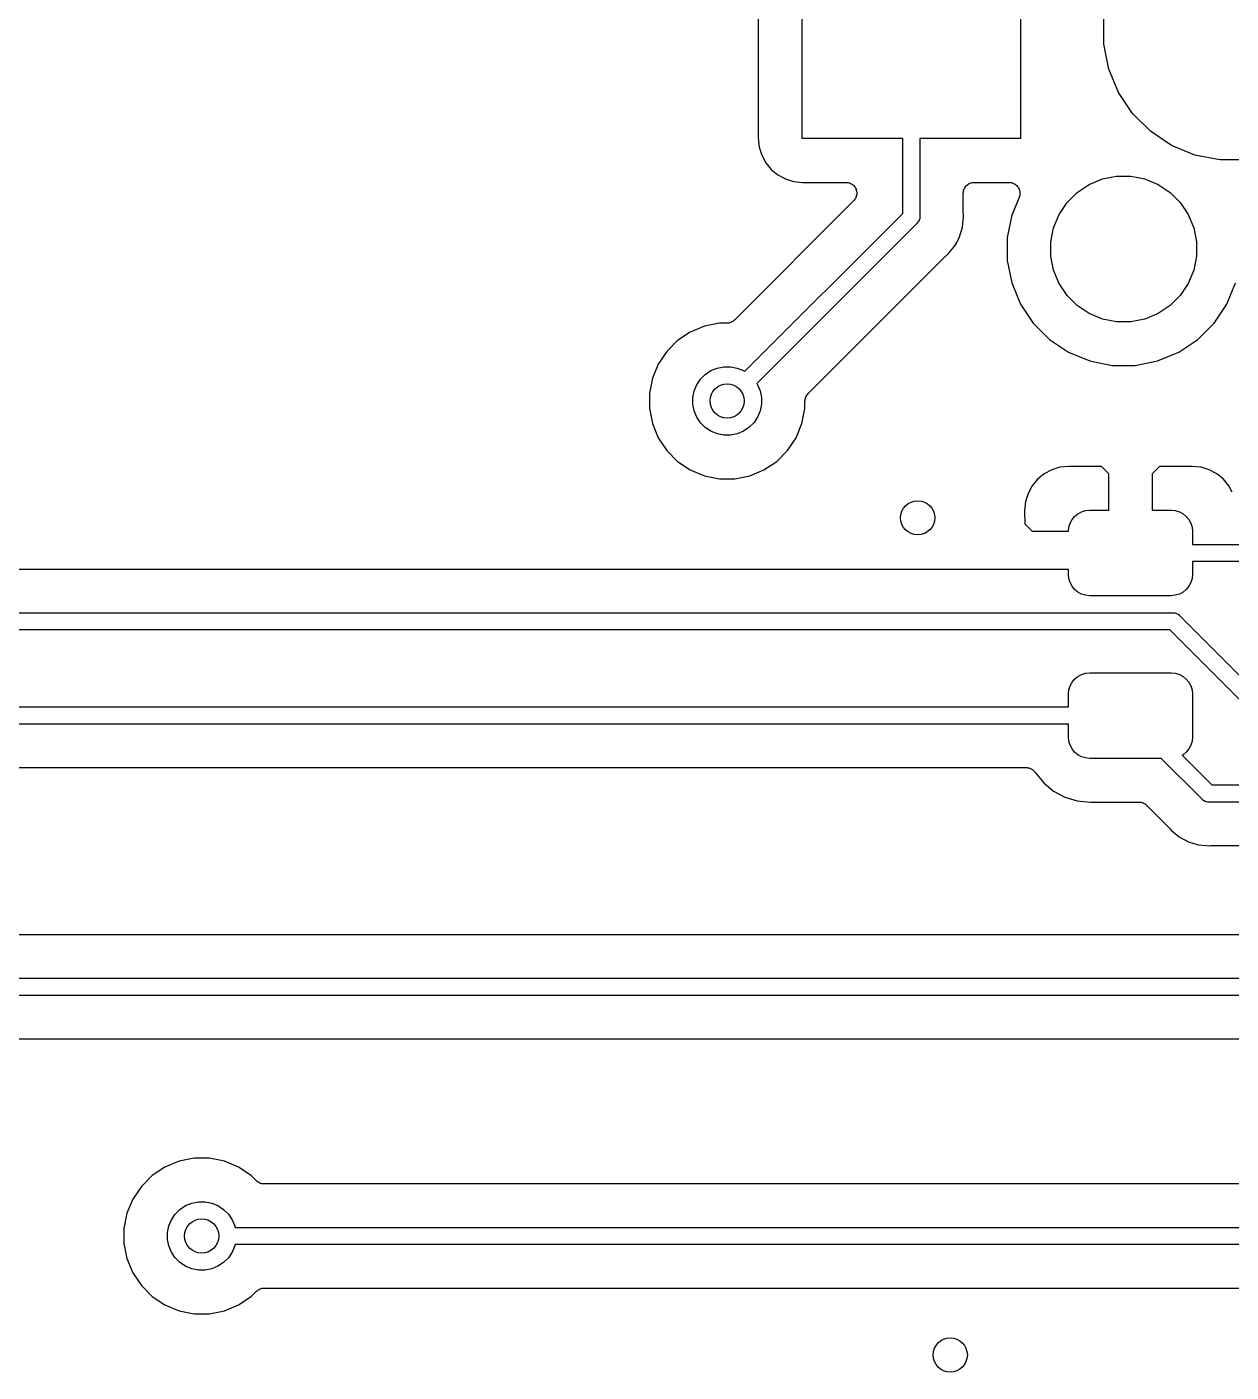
# Model space of a CAD drawing. Extents: x 2.15 to 10.02, y -5.18 to -1.32.
# Drawn here: x 7.622 to 8.176, y -3.365 to -2.747 of the extents above; entities that cross this region are included whole.
import ezdxf

# ---------------------------------------------------------------- set-up
doc = ezdxf.new("R2010")
doc.units = 0
doc.header["$MEASUREMENT"] = 0
doc.layers.add('BLACK', color=7, linetype='CONTINUOUS')

msp = doc.modelspace()

# ---------------------------------------------------------------- linework, layer by layer
at = {"layer": 'BLACK', "linetype": 'CONTINUOUS'}
for p, q in [((7.95823, -2.69985), (7.95823, -2.79779)), ((7.97835, -2.79803), (7.97835, -2.69961)), ((8.07874, -2.69961), (8.07874, -2.79803)), ((8.11713, -2.75464), (8.11713, -2.743)), ((8.1194, -2.76604), (8.11713, -2.75464)), ((8.12385, -2.77679), (8.1194, -2.76604)), ((8.13031, -2.78646), (8.12385, -2.77679)), ((8.13854, -2.79469), (8.13031, -2.78646)), ((8.14821, -2.80115), (8.13854, -2.79469)), ((7.95823, -2.79779), (7.95864, -2.80195)), ((7.95864, -2.80195), (7.95978, -2.80572)), ((8.02461, -2.79803), (7.97835, -2.79803)), ((8.02461, -2.83242), (8.02461, -2.79803)), ((8.07874, -2.79803), (8.03248, -2.79803)), ((8.03248, -2.79803), (8.03248, -2.83386)), ((8.15896, -2.8056), (8.14821, -2.80115)), ((7.95978, -2.80572), (7.96164, -2.8092)), ((8.17036, -2.80787), (8.15896, -2.8056)), ((8.182, -2.80787), (8.17036, -2.80787)), ((7.96164, -2.8092), (7.96414, -2.81224)), ((7.96414, -2.81224), (7.96718, -2.81474)), ((7.96718, -2.81474), (7.97066, -2.8166)), ((7.97066, -2.8166), (7.97443, -2.81774)), ((7.97443, -2.81774), (7.97859, -2.81815)), ((7.97859, -2.81815), (7.99852, -2.81815)), ((7.99852, -2.81815), (7.99857, -2.81815)), ((7.99857, -2.81815), (7.99858, -2.81815)), ((7.99858, -2.81815), (7.99858, -2.81815)), ((7.99858, -2.81815), (7.99859, -2.81815)), ((7.99859, -2.81815), (7.99907, -2.81821)), ((7.99907, -2.81821), (7.99955, -2.81826)), ((7.99955, -2.81826), (7.99955, -2.81826)), ((7.99955, -2.81826), (7.99956, -2.81826)), ((7.99956, -2.81826), (8.00002, -2.81841)), ((8.00002, -2.81841), (8.00048, -2.81855)), ((8.00048, -2.81855), (8.00048, -2.81855)), ((8.00048, -2.81855), (8.00049, -2.81856)), ((8.00049, -2.81856), (8.00092, -2.81879)), ((8.00092, -2.81879), (8.00133, -2.81902)), ((8.00133, -2.81902), (8.00134, -2.81902)), ((8.00134, -2.81902), (8.00135, -2.81903)), ((8.00135, -2.81903), (8.00172, -2.81934)), ((8.00172, -2.81934), (8.00208, -2.81964)), ((8.00208, -2.81964), (8.00209, -2.81965)), ((8.00209, -2.81965), (8.0021, -2.81965)), ((8.0021, -2.81965), (8.0024, -2.82003)), ((8.0024, -2.82003), (8.0027, -2.8204)), ((8.0027, -2.8204), (8.0027, -2.82041)), ((8.0027, -2.82041), (8.00271, -2.82041)), ((8.00271, -2.82041), (8.00293, -2.82084)), ((8.00293, -2.82084), (8.00315, -2.82126)), ((8.05273, -2.82166), (8.05287, -2.82121)), ((8.05287, -2.82121), (8.05288, -2.8212)), ((8.05288, -2.82118), (8.05311, -2.82077)), ((8.05288, -2.8212), (8.05288, -2.82118)), ((8.05311, -2.82077), (8.05334, -2.82036)), ((8.05334, -2.82036), (8.05335, -2.82034)), ((8.05335, -2.82033), (8.05366, -2.81997)), ((8.05335, -2.82034), (8.05335, -2.82033)), ((8.05366, -2.81997), (8.05396, -2.8196)), ((8.05396, -2.8196), (8.05397, -2.81959)), ((8.05397, -2.81959), (8.05398, -2.81958)), ((8.05398, -2.81958), (8.05435, -2.81929)), ((8.05435, -2.81929), (8.05471, -2.81899)), ((8.05471, -2.81899), (8.05473, -2.81898)), ((8.05473, -2.81898), (8.05474, -2.81897)), ((8.05474, -2.81897), (8.05516, -2.81875)), ((8.05516, -2.81875), (8.05557, -2.81853)), ((8.05557, -2.81853), (8.05559, -2.81852)), ((8.05559, -2.81852), (8.05561, -2.81852)), ((8.05561, -2.81852), (8.05606, -2.81838)), ((8.05606, -2.81838), (8.05651, -2.81825)), ((8.05651, -2.81825), (8.05653, -2.81825)), ((8.05653, -2.81825), (8.05654, -2.81824)), ((8.05654, -2.81824), (8.05701, -2.8182)), ((8.05701, -2.8182), (8.05748, -2.81815)), ((8.05748, -2.81815), (8.07349, -2.81815)), ((8.07349, -2.81815), (8.07354, -2.81815)), ((8.07354, -2.81815), (8.07354, -2.81815)), ((8.07354, -2.81815), (8.07354, -2.81815)), ((8.07354, -2.81815), (8.07356, -2.81815)), ((8.07356, -2.81815), (8.07404, -2.81821)), ((8.07404, -2.81821), (8.07451, -2.81826)), ((8.07451, -2.81826), (8.07452, -2.81826)), ((8.07452, -2.81826), (8.07453, -2.81826)), ((8.07453, -2.81826), (8.07498, -2.81841)), ((8.07498, -2.81841), (8.07544, -2.81855)), ((8.07544, -2.81855), (8.07545, -2.81855)), ((8.07545, -2.81855), (8.07546, -2.81856)), ((8.07546, -2.81856), (8.07588, -2.81878)), ((8.07588, -2.81878), (8.0763, -2.81901)), ((8.0763, -2.81901), (8.07631, -2.81902)), ((8.07631, -2.81902), (8.07632, -2.81903)), ((8.07632, -2.81903), (8.07668, -2.81933)), ((8.07668, -2.81933), (8.07705, -2.81964)), ((8.07705, -2.81964), (8.07705, -2.81965)), ((8.07705, -2.81965), (8.07706, -2.81965)), ((8.07706, -2.81965), (8.07736, -2.82002)), ((8.07736, -2.82002), (8.07766, -2.82039)), ((8.07766, -2.82039), (8.07767, -2.8204)), ((8.07767, -2.8204), (8.07768, -2.82041)), ((8.07768, -2.82041), (8.0779, -2.82084)), ((8.0779, -2.82084), (8.07812, -2.82126)), ((8.10483, -2.8228), (8.11031, -2.81913)), ((8.11031, -2.81913), (8.11641, -2.81661)), ((8.11641, -2.81661), (8.12288, -2.81532)), ((8.12288, -2.81532), (8.12948, -2.81532)), ((8.12948, -2.81532), (8.13595, -2.81661)), ((8.13595, -2.81661), (8.14205, -2.81913)), ((8.14205, -2.81913), (8.14754, -2.8228)), ((8.00206, -2.82669), (7.94726, -2.88149)), ((8.00236, -2.82632), (8.00206, -2.82669)), ((8.00267, -2.82595), (8.00236, -2.82632)), ((8.00268, -2.82593), (8.00267, -2.82594)), ((8.00267, -2.82594), (8.00267, -2.82595)), ((8.0029, -2.82552), (8.00268, -2.82593)), ((8.00313, -2.82509), (8.0029, -2.82552)), ((8.00314, -2.82507), (8.00313, -2.82508)), ((8.00313, -2.82508), (8.00313, -2.82509)), ((8.00328, -2.82462), (8.00314, -2.82507)), ((8.00315, -2.82126), (8.00315, -2.82127)), ((8.00315, -2.82127), (8.00316, -2.82128)), ((8.00316, -2.82128), (8.00329, -2.82173)), ((8.00342, -2.82416), (8.00328, -2.82462)), ((8.00329, -2.82173), (8.00343, -2.8222)), ((8.00347, -2.82367), (8.00342, -2.82414)), ((8.00342, -2.82414), (8.00342, -2.82415)), ((8.00342, -2.82415), (8.00342, -2.82416)), ((8.00343, -2.8222), (8.00343, -2.82221)), ((8.00343, -2.82221), (8.00343, -2.82222)), ((8.00343, -2.82222), (8.00348, -2.82269)), ((8.00352, -2.82319), (8.00347, -2.82367)), ((8.00348, -2.82269), (8.00352, -2.82317)), ((8.00352, -2.82317), (8.00352, -2.82318)), ((8.00352, -2.82318), (8.00352, -2.82319)), ((8.05248, -2.82308), (8.05253, -2.82261)), ((8.05248, -2.82312), (8.05248, -2.82308)), ((8.05248, -2.82315), (8.05248, -2.82312)), ((8.05248, -2.82312), (8.05248, -2.82312)), ((8.05248, -2.82312), (8.05248, -2.82312)), ((8.05248, -2.83263), (8.05248, -2.82315)), ((8.05253, -2.82261), (8.05258, -2.82215)), ((8.05258, -2.82215), (8.05259, -2.82213)), ((8.05259, -2.82211), (8.05273, -2.82166)), ((8.05259, -2.82213), (8.05259, -2.82211)), ((8.07811, -2.82507), (8.07474, -2.83321)), ((8.07825, -2.82461), (8.07811, -2.82507)), ((8.07812, -2.82126), (8.07812, -2.82127)), ((8.07812, -2.82127), (8.07813, -2.82128)), ((8.07813, -2.82128), (8.07826, -2.82173)), ((8.07839, -2.82416), (8.07825, -2.82461)), ((8.07826, -2.82173), (8.0784, -2.82219)), ((8.0784, -2.82413), (8.07839, -2.82414)), ((8.07839, -2.82414), (8.07839, -2.82416)), ((8.0784, -2.82219), (8.0784, -2.8222)), ((8.0784, -2.8222), (8.0784, -2.82222)), ((8.0784, -2.82222), (8.07845, -2.82269)), ((8.07844, -2.82366), (8.0784, -2.82413)), ((8.07849, -2.82319), (8.07844, -2.82366)), ((8.07845, -2.82269), (8.07849, -2.82316)), ((8.07849, -2.82316), (8.07849, -2.82317)), ((8.07849, -2.82317), (8.07849, -2.82319)), ((8.10016, -2.82746), (8.10483, -2.8228)), ((8.14754, -2.8228), (8.1522, -2.82746)), ((7.95191, -2.90512), (8.02461, -2.83242)), ((8.0525, -2.83284), (8.05248, -2.83263)), ((8.0525, -2.83305), (8.0525, -2.83284)), ((8.0525, -2.83312), (8.0525, -2.83305)), ((8.0526, -2.83406), (8.0525, -2.83312)), ((8.07474, -2.83321), (8.07268, -2.84355)), ((8.09397, -2.83905), (8.09649, -2.83295)), ((8.09649, -2.83295), (8.10016, -2.82746)), ((8.1522, -2.82746), (8.15587, -2.83295)), ((8.15587, -2.83295), (8.15839, -2.83905)), ((8.03119, -2.83698), (7.95748, -2.91069)), ((8.03134, -2.83685), (8.03119, -2.83698)), ((8.03183, -2.83625), (8.03134, -2.83685)), ((8.0322, -2.83557), (8.03183, -2.83625)), ((8.03242, -2.83483), (8.0322, -2.83556)), ((8.0322, -2.83556), (8.0322, -2.83557)), ((8.03244, -2.83466), (8.03242, -2.83483)), ((8.03248, -2.83425), (8.03244, -2.83466)), ((8.03248, -2.83386), (8.0325, -2.83406)), ((8.0325, -2.83406), (8.03248, -2.83425)), ((8.03248, -2.83425), (8.03248, -2.83425)), ((8.05077, -2.84326), (8.05213, -2.83875)), ((8.05213, -2.83875), (8.0526, -2.83406)), ((8.09268, -2.84552), (8.09397, -2.83905)), ((8.15839, -2.83905), (8.15968, -2.84552)), ((8.04854, -2.84742), (8.04943, -2.84576)), ((8.04943, -2.84576), (8.05077, -2.84326)), ((8.04943, -2.84576), (8.04943, -2.84576)), ((8.07268, -2.84355), (8.07268, -2.85409)), ((8.09268, -2.85212), (8.09268, -2.84552)), ((8.15968, -2.84552), (8.15968, -2.85212)), ((7.98111, -2.91534), (8.04446, -2.85199)), ((8.04446, -2.85199), (8.04451, -2.85194)), ((8.04451, -2.85194), (8.04468, -2.85181)), ((8.04468, -2.85181), (8.04483, -2.85166)), ((8.04483, -2.85166), (8.04555, -2.85106)), ((8.04555, -2.85106), (8.04854, -2.84742)), ((8.09397, -2.85859), (8.09268, -2.85212)), ((8.15968, -2.85212), (8.15839, -2.85859)), ((8.07268, -2.85409), (8.07474, -2.86442)), ((8.07474, -2.86442), (8.07877, -2.87416)), ((8.09649, -2.86469), (8.09397, -2.85859)), ((8.15839, -2.85859), (8.15587, -2.86469)), ((8.17359, -2.87416), (8.17763, -2.86442)), ((8.10016, -2.87017), (8.09649, -2.86469)), ((8.10483, -2.87484), (8.10016, -2.87017)), ((8.1522, -2.87017), (8.14754, -2.87484)), ((8.15587, -2.86469), (8.1522, -2.87017)), ((8.07877, -2.87416), (8.08462, -2.88292)), ((8.11031, -2.87851), (8.10483, -2.87484)), ((8.14754, -2.87484), (8.14205, -2.87851)), ((8.16774, -2.88292), (8.17359, -2.87416)), ((7.94038, -2.88295), (7.93347, -2.88433)), ((7.94372, -2.88295), (7.94038, -2.88295)), ((7.94418, -2.88291), (7.94372, -2.88295)), ((7.94464, -2.88287), (7.94418, -2.88291)), ((7.94467, -2.88286), (7.94464, -2.88287)), ((7.94469, -2.88286), (7.94467, -2.88286)), ((7.94513, -2.88273), (7.94469, -2.88286)), ((7.94558, -2.8826), (7.94513, -2.88273)), ((7.9456, -2.88258), (7.94558, -2.8826)), ((7.94563, -2.88258), (7.9456, -2.88258)), ((7.94604, -2.88236), (7.94563, -2.88258)), ((7.94645, -2.88215), (7.94604, -2.88236)), ((7.94647, -2.88213), (7.94645, -2.88215)), ((7.94649, -2.88212), (7.94647, -2.88213)), ((7.94685, -2.88183), (7.94649, -2.88212)), ((7.94721, -2.88154), (7.94685, -2.88183)), ((7.94724, -2.8815), (7.94721, -2.88154)), ((7.94725, -2.8815), (7.94724, -2.8815)), ((7.94726, -2.88149), (7.94725, -2.8815)), ((7.94725, -2.8815), (7.94725, -2.8815)), ((8.08462, -2.88292), (8.09208, -2.89038)), ((8.11641, -2.88103), (8.11031, -2.87851)), ((8.12288, -2.88232), (8.11641, -2.88103)), ((8.12948, -2.88232), (8.12288, -2.88232)), ((8.13595, -2.88103), (8.12948, -2.88232)), ((8.14205, -2.87851), (8.13595, -2.88103)), ((8.16029, -2.89038), (8.16774, -2.88292)), ((7.92696, -2.88702), (7.92111, -2.89093)), ((7.93347, -2.88433), (7.92696, -2.88702)), ((7.92111, -2.89093), (7.91613, -2.89591)), ((8.09208, -2.89038), (8.10084, -2.89623)), ((8.15152, -2.89623), (8.16029, -2.89038)), ((7.91613, -2.89591), (7.91222, -2.90177)), ((8.10084, -2.89623), (8.11058, -2.90026)), ((8.11058, -2.90026), (8.12091, -2.90232)), ((8.13145, -2.90232), (8.14179, -2.90026)), ((8.14179, -2.90026), (8.15152, -2.89623)), ((7.91222, -2.90177), (7.90952, -2.90827)), ((7.93166, -2.90866), (7.93386, -2.90647)), ((7.93386, -2.90647), (7.93644, -2.90475)), ((7.93644, -2.90475), (7.9393, -2.90356)), ((7.9393, -2.90356), (7.94235, -2.90295)), ((7.94235, -2.90295), (7.94545, -2.90295)), ((7.94545, -2.90295), (7.94849, -2.90356)), ((7.94849, -2.90356), (7.95136, -2.90475)), ((7.95136, -2.90475), (7.95191, -2.90512)), ((8.12091, -2.90232), (8.13145, -2.90232)), ((7.90952, -2.90827), (7.90815, -2.91518)), ((7.92875, -2.91411), (7.92994, -2.91124)), ((7.92994, -2.91124), (7.93166, -2.90866)), ((7.95748, -2.91069), (7.95785, -2.91124)), ((7.95785, -2.91124), (7.95904, -2.91411)), ((7.90815, -2.91518), (7.90815, -2.92222)), ((7.92815, -2.91715), (7.92875, -2.91411)), ((7.92815, -2.92025), (7.92815, -2.91715)), ((7.95904, -2.91411), (7.95964, -2.91715)), ((7.95964, -2.91715), (7.95964, -2.92025)), ((7.97964, -2.91888), (7.97965, -2.91886)), ((7.97965, -2.91886), (7.97964, -2.91886)), ((7.97964, -2.91886), (7.97965, -2.91886)), ((7.97964, -2.92222), (7.97964, -2.91888)), ((7.97965, -2.91881), (7.9797, -2.91835)), ((7.97965, -2.91886), (7.97965, -2.91881)), ((7.9797, -2.91835), (7.97974, -2.91789)), ((7.97974, -2.91789), (7.97975, -2.91786)), ((7.97975, -2.91784), (7.97989, -2.9174)), ((7.97975, -2.91786), (7.97975, -2.91784)), ((7.97989, -2.9174), (7.98003, -2.91696)), ((7.98003, -2.91696), (7.98004, -2.91693)), ((7.98004, -2.91693), (7.98005, -2.91691)), ((7.98005, -2.91691), (7.98027, -2.9165)), ((7.98027, -2.9165), (7.98049, -2.9161)), ((7.98049, -2.9161), (7.98051, -2.91607)), ((7.98051, -2.91607), (7.98052, -2.91605)), ((7.98052, -2.91605), (7.98082, -2.9157)), ((7.98082, -2.9157), (7.98111, -2.91534)), ((7.90815, -2.92222), (7.90952, -2.92913)), ((7.92875, -2.9233), (7.92815, -2.92025)), ((7.92994, -2.92616), (7.92875, -2.9233)), ((7.93166, -2.92874), (7.92994, -2.92616)), ((7.95785, -2.92616), (7.95613, -2.92874)), ((7.95904, -2.9233), (7.95785, -2.92616)), ((7.95964, -2.92025), (7.95904, -2.9233)), ((7.97827, -2.92913), (7.97964, -2.92222)), ((7.90952, -2.92913), (7.91222, -2.93563)), ((7.93386, -2.93093), (7.93166, -2.92874)), ((7.93644, -2.93266), (7.93386, -2.93093)), ((7.95394, -2.93093), (7.95136, -2.93266)), ((7.95613, -2.92874), (7.95394, -2.93093)), ((7.97558, -2.93563), (7.97827, -2.92913)), ((7.91222, -2.93563), (7.91613, -2.94149)), ((7.9393, -2.93384), (7.93644, -2.93266)), ((7.94235, -2.93445), (7.9393, -2.93384)), ((7.94545, -2.93445), (7.94235, -2.93445)), ((7.94849, -2.93384), (7.94545, -2.93445)), ((7.95136, -2.93266), (7.94849, -2.93384)), ((7.97166, -2.94149), (7.97558, -2.93563)), ((7.91613, -2.94149), (7.92111, -2.94647)), ((7.96668, -2.94647), (7.97166, -2.94149)), ((7.92111, -2.94647), (7.92696, -2.95038)), ((7.92696, -2.95038), (7.93347, -2.95308)), ((7.95432, -2.95308), (7.96083, -2.95038)), ((7.96083, -2.95038), (7.96668, -2.94647)), ((8.0931, -2.95033), (8.08962, -2.95219)), ((8.09687, -2.94919), (8.0931, -2.95033)), ((8.10102, -2.94878), (8.09687, -2.94919)), ((8.116, -2.94888), (8.10102, -2.94878)), ((8.11933, -2.95222), (8.116, -2.94888)), ((8.14267, -2.94888), (8.13933, -2.95222)), ((8.15765, -2.94878), (8.14267, -2.94888)), ((8.16179, -2.94919), (8.15765, -2.94878)), ((8.16556, -2.95033), (8.16179, -2.94919)), ((8.16904, -2.95219), (8.16556, -2.95033)), ((7.93347, -2.95308), (7.94038, -2.95445)), ((7.94038, -2.95445), (7.94742, -2.95445)), ((7.94742, -2.95445), (7.95432, -2.95308)), ((8.08658, -2.95469), (8.08408, -2.95773)), ((8.08962, -2.95219), (8.08658, -2.95469)), ((8.11933, -2.9689), (8.11933, -2.95222)), ((8.13933, -2.95222), (8.13933, -2.9689)), ((8.17208, -2.95469), (8.16904, -2.95219)), ((8.17458, -2.95773), (8.17208, -2.95469)), ((8.08222, -2.96121), (8.08108, -2.96498)), ((8.08408, -2.95773), (8.08222, -2.96121)), ((8.17613, -2.96062), (8.17458, -2.95773)), ((8.08108, -2.96498), (8.08067, -2.96911)), ((8.08067, -2.96911), (8.08076, -2.97523)), ((8.10516, -2.97056), (8.10686, -2.96965)), ((8.10686, -2.96965), (8.10871, -2.96909)), ((8.10871, -2.96909), (8.11063, -2.9689)), ((8.11063, -2.9689), (8.11933, -2.9689)), ((8.13933, -2.9689), (8.14803, -2.9689)), ((8.14803, -2.9689), (8.14995, -2.96909)), ((8.14995, -2.96909), (8.1518, -2.96965)), ((8.1518, -2.96965), (8.1535, -2.97056)), ((8.08076, -2.97523), (8.08411, -2.97858)), ((8.10098, -2.97682), (8.10154, -2.97497)), ((8.10154, -2.97497), (8.10245, -2.97327)), ((8.10245, -2.97327), (8.10367, -2.97178)), ((8.10367, -2.97178), (8.10516, -2.97056)), ((8.1535, -2.97056), (8.15499, -2.97178)), ((8.15499, -2.97178), (8.15622, -2.97327)), ((8.15622, -2.97327), (8.15712, -2.97497)), ((8.15712, -2.97497), (8.15768, -2.97682)), ((8.08411, -2.97858), (8.1008, -2.97858)), ((8.1008, -2.97858), (8.10098, -2.97682)), ((8.15768, -2.97682), (8.15787, -2.97874)), ((8.15787, -2.97874), (8.15787, -2.98465)), ((8.15787, -2.98465), (8.19232, -2.98465)), ((8.19232, -2.99252), (8.15787, -2.99252)), ((8.15787, -2.99252), (8.15787, -2.99843)), ((8.10079, -2.99614), (7.3513, -2.99614)), ((8.10079, -2.99843), (8.10079, -2.99614)), ((8.10098, -3.00035), (8.10079, -2.99843)), ((8.10154, -3.00219), (8.10098, -3.00035)), ((8.15768, -3.00035), (8.15712, -3.00219)), ((8.15787, -2.99843), (8.15768, -3.00035)), ((8.10245, -3.00389), (8.10154, -3.00219)), ((8.10367, -3.00538), (8.10245, -3.00389)), ((8.10516, -3.00661), (8.10367, -3.00538)), ((8.10686, -3.00752), (8.10516, -3.00661)), ((8.1535, -3.00661), (8.1518, -3.00752)), ((8.15499, -3.00538), (8.1535, -3.00661)), ((8.15622, -3.00389), (8.15499, -3.00538)), ((8.15712, -3.00219), (8.15622, -3.00389)), ((8.10871, -3.00808), (8.10686, -3.00752)), ((8.11063, -3.00827), (8.10871, -3.00808)), ((8.14803, -3.00827), (8.11063, -3.00827)), ((8.14995, -3.00808), (8.14803, -3.00827)), ((8.1518, -3.00752), (8.14995, -3.00808)), ((7.31797, -3.01614), (8.14882, -3.01614)), ((8.14882, -3.01614), (8.14902, -3.01612)), ((8.14902, -3.01612), (8.14921, -3.01614)), ((8.14921, -3.01614), (8.14921, -3.01614)), ((8.14921, -3.01614), (8.14979, -3.0162)), ((8.14979, -3.0162), (8.15053, -3.01642)), ((8.15053, -3.01642), (8.15121, -3.01679)), ((8.15121, -3.01679), (8.15181, -3.01728)), ((8.15181, -3.01728), (8.15194, -3.01743)), ((8.15194, -3.01743), (8.18608, -3.05157)), ((8.14739, -3.02402), (7.31653, -3.02402)), ((8.18153, -3.05816), (8.14739, -3.02402)), ((8.10686, -3.04445), (8.10871, -3.04389)), ((8.10871, -3.04389), (8.11063, -3.0437)), ((8.11063, -3.0437), (8.14803, -3.0437)), ((8.14803, -3.0437), (8.14995, -3.04389)), ((8.14995, -3.04389), (8.1518, -3.04445)), ((8.10098, -3.05162), (8.10154, -3.04978)), ((8.10154, -3.04978), (8.10245, -3.04808)), ((8.10245, -3.04808), (8.10367, -3.04658)), ((8.10367, -3.04658), (8.10516, -3.04536)), ((8.10516, -3.04536), (8.10686, -3.04445)), ((8.1518, -3.04445), (8.1535, -3.04536)), ((8.1535, -3.04536), (8.15499, -3.04658)), ((8.15499, -3.04658), (8.15622, -3.04808)), ((8.15622, -3.04808), (8.15712, -3.04978)), ((8.15712, -3.04978), (8.15768, -3.05162)), ((8.10079, -3.05354), (8.10098, -3.05162)), ((8.10079, -3.05945), (8.10079, -3.05354)), ((8.15768, -3.05162), (8.15787, -3.05354)), ((8.15787, -3.05354), (8.15787, -3.07323)), ((7.39173, -3.05945), (8.10079, -3.05945)), ((8.10079, -3.06732), (7.38723, -3.06732)), ((8.10079, -3.07323), (8.10079, -3.06732)), ((8.10098, -3.07515), (8.10079, -3.07323)), ((8.15787, -3.07323), (8.15768, -3.07515)), ((8.10154, -3.07699), (8.10098, -3.07515)), ((8.10245, -3.0787), (8.10154, -3.07699)), ((8.10367, -3.08019), (8.10245, -3.0787)), ((8.10516, -3.08141), (8.10367, -3.08019)), ((8.15499, -3.08019), (8.1535, -3.08141)), ((8.15622, -3.0787), (8.15499, -3.08019)), ((8.15712, -3.07699), (8.15622, -3.0787)), ((8.15768, -3.07515), (8.15712, -3.07699)), ((8.10686, -3.08232), (8.10516, -3.08141)), ((8.10871, -3.08288), (8.10686, -3.08232)), ((8.11063, -3.08307), (8.10871, -3.08288)), ((8.14345, -3.08307), (8.11063, -3.08307)), ((8.16224, -3.10186), (8.14345, -3.08307)), ((8.1535, -3.08141), (8.15312, -3.08161)), ((8.15312, -3.08161), (8.16679, -3.09528)), ((7.39494, -3.08732), (8.08138, -3.08732)), ((8.08138, -3.08732), (8.08145, -3.08732)), ((8.08145, -3.08732), (8.08167, -3.08735)), ((8.08167, -3.08735), (8.08189, -3.08735)), ((8.08189, -3.08735), (8.08216, -3.0874)), ((8.08216, -3.0874), (8.08242, -3.08743)), ((8.08242, -3.08743), (8.08263, -3.0875)), ((8.08263, -3.0875), (8.08285, -3.08754)), ((8.08285, -3.08754), (8.0831, -3.08765)), ((8.0831, -3.08765), (8.08335, -3.08773)), ((8.08335, -3.08773), (8.08355, -3.08783)), ((8.08355, -3.08783), (8.08375, -3.08792)), ((8.08375, -3.08792), (8.08397, -3.08807)), ((8.08397, -3.08807), (8.08421, -3.0882)), ((8.08421, -3.0882), (8.08438, -3.08834)), ((8.08438, -3.08834), (8.08456, -3.08846)), ((8.08456, -3.08846), (8.08475, -3.08865)), ((8.08475, -3.08865), (8.08495, -3.08882)), ((8.08495, -3.08882), (8.08509, -3.089)), ((8.08509, -3.089), (8.08525, -3.08915)), ((8.08525, -3.08915), (8.0854, -3.08938)), ((8.0854, -3.08938), (8.08557, -3.08959)), ((8.08557, -3.08959), (8.08567, -3.08978)), ((8.08567, -3.08978), (8.08946, -3.0944)), ((8.08946, -3.0944), (8.094, -3.09812)), ((8.094, -3.09812), (8.09917, -3.10089)), ((8.16679, -3.09528), (8.39738, -3.09528)), ((8.09917, -3.10089), (8.10479, -3.10259)), ((8.10479, -3.10259), (8.11088, -3.10319)), ((8.11088, -3.10319), (8.13321, -3.10319)), ((8.13321, -3.10319), (8.13323, -3.10319)), ((8.13323, -3.10319), (8.13323, -3.10319)), ((8.13323, -3.10319), (8.13323, -3.10319)), ((8.13323, -3.10319), (8.13328, -3.10319)), ((8.13328, -3.10319), (8.13374, -3.10324)), ((8.13374, -3.10324), (8.1342, -3.10329)), ((8.1342, -3.10329), (8.13423, -3.1033)), ((8.13423, -3.1033), (8.13425, -3.1033)), ((8.13425, -3.1033), (8.13469, -3.10344)), ((8.13469, -3.10344), (8.13514, -3.10358)), ((8.13514, -3.10358), (8.13516, -3.10359)), ((8.13516, -3.10359), (8.13518, -3.1036)), ((8.13518, -3.1036), (8.13559, -3.10382)), ((8.13559, -3.10382), (8.136, -3.10404)), ((8.136, -3.10404), (8.13602, -3.10405)), ((8.13602, -3.10405), (8.13604, -3.10407)), ((8.13604, -3.10407), (8.13639, -3.10436)), ((8.13639, -3.10436), (8.13675, -3.10466)), ((8.13675, -3.10466), (8.14723, -3.11513)), ((8.16236, -3.10201), (8.16224, -3.10186)), ((8.16251, -3.10213), (8.16236, -3.10201)), ((8.16265, -3.10225), (8.16251, -3.10213)), ((8.16251, -3.10213), (8.16251, -3.10213)), ((8.16296, -3.1025), (8.16265, -3.10225)), ((8.16364, -3.10287), (8.16296, -3.1025)), ((8.16439, -3.10309), (8.16364, -3.10287)), ((8.16496, -3.10315), (8.16439, -3.10309)), ((8.16497, -3.10315), (8.16496, -3.10315)), ((8.16516, -3.10317), (8.16497, -3.10315)), ((8.16535, -3.10315), (8.16516, -3.10317)), ((8.39882, -3.10315), (8.16535, -3.10315)), ((8.14723, -3.11513), (8.14728, -3.11518)), ((8.14728, -3.11518), (8.14741, -3.11535)), ((8.14741, -3.11535), (8.14756, -3.1155)), ((8.14756, -3.1155), (8.14815, -3.11622)), ((8.14815, -3.11622), (8.15179, -3.11921)), ((8.15179, -3.11921), (8.15595, -3.12143)), ((8.15595, -3.12143), (8.16047, -3.1228)), ((8.16047, -3.1228), (8.16423, -3.12317)), ((8.16423, -3.12317), (8.16423, -3.12317)), ((8.16423, -3.12317), (8.16516, -3.12327)), ((8.16516, -3.12327), (8.16609, -3.12317)), ((8.16609, -3.12317), (8.16616, -3.12317)), ((8.16616, -3.12317), (8.16637, -3.12317)), ((8.16637, -3.12317), (8.16658, -3.12315)), ((8.16658, -3.12315), (8.39759, -3.12315)), ((8.49818, -3.16425), (7.09247, -3.16425)), ((7.07905, -3.18425), (8.49941, -3.18425)), ((8.49798, -3.19213), (7.07905, -3.19213)), ((7.09247, -3.21213), (8.48762, -3.21213)), ((7.68543, -3.27108), (7.67957, -3.27499)), ((7.69193, -3.26838), (7.68543, -3.27108)), ((7.69884, -3.26701), (7.69193, -3.26838)), ((7.70588, -3.26701), (7.69884, -3.26701)), ((7.71279, -3.26838), (7.70588, -3.26701)), ((7.7193, -3.27108), (7.71279, -3.26838)), ((7.72515, -3.27499), (7.7193, -3.27108)), ((7.67957, -3.27499), (7.67459, -3.27997)), ((7.72752, -3.27735), (7.72515, -3.27499)), ((7.72787, -3.27765), (7.72752, -3.27735)), ((7.72823, -3.27794), (7.72787, -3.27765)), ((7.72825, -3.27796), (7.72823, -3.27794)), ((7.72827, -3.27797), (7.72825, -3.27796)), ((7.72868, -3.27819), (7.72827, -3.27797)), ((7.72908, -3.27841), (7.72868, -3.27819)), ((7.72911, -3.27842), (7.72908, -3.27841)), ((7.72913, -3.27843), (7.72911, -3.27842)), ((7.72957, -3.27857), (7.72913, -3.27843)), ((7.73001, -3.27871), (7.72957, -3.27857)), ((7.73004, -3.27871), (7.73001, -3.27871)), ((7.73006, -3.27872), (7.73004, -3.27871)), ((7.73052, -3.27877), (7.73006, -3.27872)), ((7.73098, -3.27882), (7.73052, -3.27877)), ((7.73103, -3.27882), (7.73098, -3.27882)), ((7.73105, -3.27882), (7.73103, -3.27882)), ((7.73103, -3.27882), (7.73103, -3.27882)), ((7.73103, -3.27882), (7.73103, -3.27882)), ((8.51275, -3.27882), (7.73105, -3.27882)), ((7.67459, -3.27997), (7.67068, -3.28582)), ((7.67068, -3.28582), (7.66799, -3.29233)), ((7.69013, -3.29272), (7.69232, -3.29052)), ((7.69232, -3.29052), (7.6949, -3.2888)), ((7.6949, -3.2888), (7.69777, -3.28761)), ((7.69777, -3.28761), (7.70081, -3.28701)), ((7.70081, -3.28701), (7.70391, -3.28701)), ((7.70391, -3.28701), (7.70696, -3.28761)), ((7.70696, -3.28761), (7.70982, -3.2888)), ((7.70982, -3.2888), (7.7124, -3.29052)), ((7.7124, -3.29052), (7.71459, -3.29272)), ((7.66799, -3.29233), (7.66661, -3.29924)), ((7.68722, -3.29816), (7.68841, -3.2953)), ((7.68841, -3.2953), (7.69013, -3.29272)), ((7.71459, -3.29272), (7.71632, -3.2953)), ((7.71632, -3.2953), (7.71751, -3.29816)), ((7.66661, -3.29924), (7.66661, -3.30628)), ((7.68661, -3.3012), (7.68722, -3.29816)), ((7.68661, -3.30431), (7.68661, -3.3012)), ((7.71751, -3.29816), (7.71764, -3.29882)), ((7.71764, -3.29882), (8.51398, -3.29882)), ((7.66661, -3.30628), (7.66799, -3.31318)), ((7.68722, -3.30735), (7.68661, -3.30431)), ((7.68841, -3.31022), (7.68722, -3.30735)), ((7.71751, -3.30735), (7.71632, -3.31022)), ((7.71764, -3.30669), (7.71751, -3.30735)), ((8.51254, -3.30669), (7.71764, -3.30669)), ((7.66799, -3.31318), (7.67068, -3.31969)), ((7.69013, -3.31279), (7.68841, -3.31022)), ((7.69232, -3.31499), (7.69013, -3.31279)), ((7.6949, -3.31671), (7.69232, -3.31499)), ((7.7124, -3.31499), (7.70982, -3.31671)), ((7.71459, -3.31279), (7.7124, -3.31499)), ((7.71632, -3.31022), (7.71459, -3.31279)), ((7.67068, -3.31969), (7.67459, -3.32554)), ((7.69777, -3.3179), (7.6949, -3.31671)), ((7.70081, -3.3185), (7.69777, -3.3179)), ((7.70391, -3.3185), (7.70081, -3.3185)), ((7.70696, -3.3179), (7.70391, -3.3185)), ((7.70982, -3.31671), (7.70696, -3.3179)), ((7.67459, -3.32554), (7.67957, -3.33052)), ((7.72515, -3.33052), (7.72752, -3.32816)), ((7.72752, -3.32816), (7.72753, -3.32815)), ((7.72753, -3.32814), (7.72757, -3.32811)), ((7.72753, -3.32815), (7.72753, -3.32814)), ((7.72753, -3.32815), (7.72753, -3.32815)), ((7.72757, -3.32811), (7.72793, -3.32782)), ((7.72793, -3.32782), (7.72828, -3.32753)), ((7.72828, -3.32753), (7.72831, -3.32752)), ((7.72831, -3.32752), (7.72833, -3.3275)), ((7.72833, -3.3275), (7.72874, -3.32729)), ((7.72874, -3.32729), (7.72915, -3.32707)), ((7.72915, -3.32707), (7.72917, -3.32706)), ((7.72917, -3.32706), (7.72919, -3.32705)), ((7.72919, -3.32705), (7.72964, -3.32692)), ((7.72964, -3.32692), (7.73008, -3.32679)), ((7.73008, -3.32679), (7.73011, -3.32679)), ((7.73011, -3.32679), (7.73013, -3.32678)), ((7.73013, -3.32678), (7.73059, -3.32674)), ((7.73059, -3.32674), (7.73105, -3.32669)), ((7.73105, -3.32669), (8.38073, -3.32669)), ((7.67957, -3.33052), (7.68543, -3.33444)), ((7.68543, -3.33444), (7.69193, -3.33713)), ((7.71279, -3.33713), (7.7193, -3.33444)), ((7.7193, -3.33444), (7.72515, -3.33052)), ((7.69193, -3.33713), (7.69884, -3.3385)), ((7.69884, -3.3385), (7.70588, -3.3385)), ((7.70588, -3.3385), (7.71279, -3.33713))]:
    msp.add_line(p, q, dxfattribs=at)
at = {"layer": 'BLACK'}
for centre in [(7.9439, -2.9187), (8.0315, -2.97244), (7.70236, -3.30276), (8.04646, -3.35748)]:
    msp.add_circle(centre, 0.00787, dxfattribs=at)

doc.saveas('drawing.dxf')
